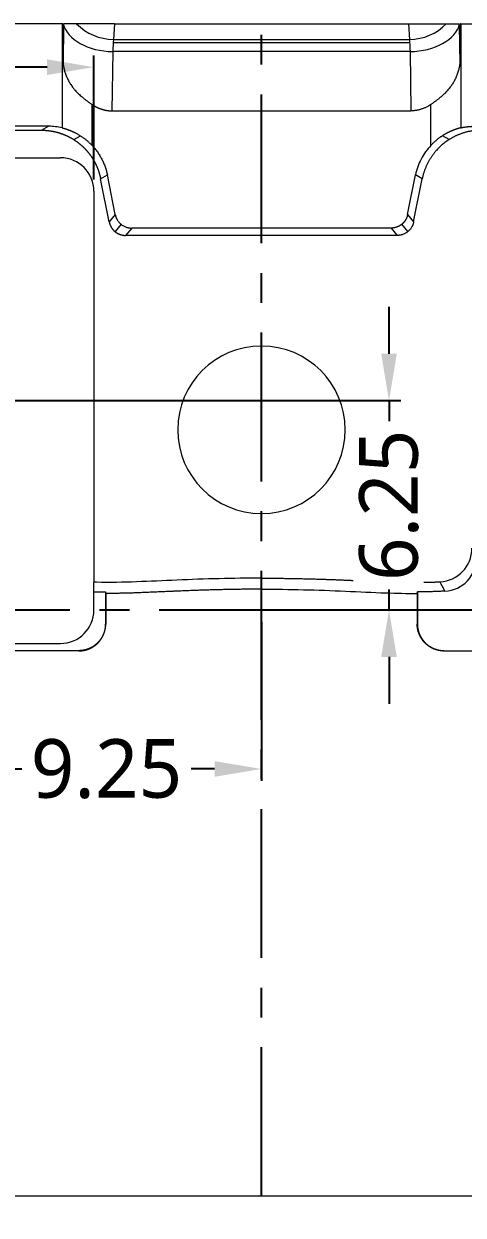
# Model space of a CAD drawing. Header units: millimetres. Extents: x 2455 to 2643, y 2006 to 2127.
# Drawn here: x 2489.56 to 2502.68, y 2029.38 to 2064.95 of the extents above; entities that cross this region are included whole.
import ezdxf

# ---------------------------------------------------------------- set-up
doc = ezdxf.new("R2010")
doc.units = ezdxf.units.MM
doc.linetypes.add('CENTER', pattern=[50.8, 31.75, -6.35, 6.35, -6.35])
doc.layers.add('1', color=7, linetype='Continuous', true_color=0xffffff)
doc.layers.add('dim', color=82, linetype='Continuous', lineweight=9)
doc.styles.add('Capful-A', font='')
doc.styles.get('Capful-A').set_extended_font_data('Microsoft YaHei')
doc.dimstyles.new('Capful-A-1.0', dxfattribs={"dimscale": 0.7, "dimtxt": 2.5, "dimasz": 2.5, "dimexe": 1.5, "dimexo": 1, "dimgap": 1.5, "dimtad": 0, "dimdsep": 46, "dimtxsty": 'Capful-A', "dimcen": 0, "dimclrt": 2, "dimazin": 2, "dimtfac": 1, "dimtmove": 0, "dimatfit": 3, "dimfxl": 0, "dimtolj": 1, "dimtzin": 0, "dimarcsym": 0})

# ---------------------------------------------------------------- blocks, each defined once
blk = doc.blocks.new('*D40')
at = {"layer": 'Defpoints', "color": 0, "transparency": 16777216}
for p in [(2487.406, 2053.699), (2496.656, 2047.449), (2500.464, 2047.449)]:
    blk.add_point(p, dxfattribs=at)
at = {"layer": 'dim', "color": 0, "lineweight": -2, "transparency": 16777216}
for p, q in [((2500.464, 2055.099), (2500.464, 2056.499)), ((2487.755, 2053.699), (2500.814, 2053.699)), ((2500.464, 2053.699), (2500.464, 2053.088)), ((2500.464, 2047.449), (2500.464, 2048.06)), ((2497.005, 2047.449), (2500.814, 2047.449)), ((2500.464, 2046.049), (2500.464, 2044.649))]:
    blk.add_line(p, q, dxfattribs=at)
at = {"layer": 'dim', "color": 0, "transparency": 16777216}
for points in [[(2500.23, 2055.099), (2500.697, 2055.099), (2500.464, 2053.699)], [(2500.23, 2046.049), (2500.697, 2046.049), (2500.464, 2047.449)]]:
    blk.add_solid(points, dxfattribs=at)
at = {"layer": 'dim', "color": 2, "transparency": 16777216, "insert": (2500.464, 2050.574), "char_height": 1.75, "attachment_point": 5, "rotation": 90, "style": 'Capful-A', "bg_fill": 3, "box_fill_scale": 1.1, "bg_fill_color": 256, "bg_fill_true_color": 13158600, "bg_fill_transparency": 0}
blk.add_mtext('\\A1;6.25', dxfattribs=at)
blk = doc.blocks.new('*D41')
at = {"layer": 'Defpoints', "color": 0, "transparency": 16777216}
for p in [(2487.406, 2053.699), (2496.656, 2047.449), (2487.406, 2042.701)]:
    blk.add_point(p, dxfattribs=at)
at = {"layer": 'dim', "color": 0, "lineweight": -2, "transparency": 16777216}
for p, q in [((2487.406, 2053.349), (2487.406, 2042.351)), ((2496.656, 2047.099), (2496.656, 2042.351)), ((2488.806, 2042.701), (2489.507, 2042.701)), ((2495.256, 2042.701), (2494.555, 2042.701))]:
    blk.add_line(p, q, dxfattribs=at)
at = {"layer": 'dim', "color": 0, "transparency": 16777216}
for points in [[(2488.806, 2042.935), (2488.806, 2042.468), (2487.406, 2042.701)], [(2495.256, 2042.935), (2495.256, 2042.468), (2496.656, 2042.701)]]:
    blk.add_solid(points, dxfattribs=at)
at = {"layer": 'dim', "color": 2, "transparency": 16777216, "insert": (2492.031, 2042.701), "char_height": 1.75, "attachment_point": 5, "style": 'Capful-A', "bg_fill": 3, "box_fill_scale": 1.1, "bg_fill_color": 256, "bg_fill_true_color": 13158600, "bg_fill_transparency": 0}
blk.add_mtext('\\A1;9.25', dxfattribs=at)
blk = doc.blocks.new('*D43')
at = {"layer": 'Defpoints', "color": 0, "transparency": 16777216}
for p in [(2491.656, 2063.656), (2483.156, 2059.949), (2491.656, 2059.949)]:
    blk.add_point(p, dxfattribs=at)
at = {"layer": 'dim', "color": 0, "lineweight": -2, "transparency": 16777216}
for p, q in [((2483.156, 2060.299), (2483.156, 2064.006)), ((2491.656, 2060.299), (2491.656, 2064.006)), ((2484.556, 2063.656), (2485.559, 2063.656)), ((2490.256, 2063.656), (2489.252, 2063.656))]:
    blk.add_line(p, q, dxfattribs=at)
at = {"layer": 'dim', "color": 0, "transparency": 16777216}
for points in [[(2484.556, 2063.889), (2484.556, 2063.422), (2483.156, 2063.656)], [(2490.256, 2063.889), (2490.256, 2063.422), (2491.656, 2063.656)]]:
    blk.add_solid(points, dxfattribs=at)
at = {"layer": 'dim', "color": 2, "transparency": 16777216, "insert": (2487.406, 2063.656), "char_height": 1.75, "attachment_point": 5, "style": 'Capful-A', "bg_fill": 3, "box_fill_scale": 1.1, "bg_fill_color": 256, "bg_fill_true_color": 13158600, "bg_fill_transparency": 0}
blk.add_mtext('\\A1;8.5', dxfattribs=at)
blk = doc.blocks.new('*D49')
at = {"layer": 'Defpoints', "color": 0, "transparency": 16777216}
for p in [(2470.156, 2031.949), (2523.156, 2031.949), (2523.156, 2022.62)]:
    blk.add_point(p, dxfattribs=at)
at = {"layer": 'dim', "color": 0, "lineweight": -2, "transparency": 16777216}
for p, q in [((2470.156, 2031.599), (2470.156, 2022.27)), ((2523.156, 2031.599), (2523.156, 2022.27)), ((2471.556, 2022.62), (2495.133, 2022.62)), ((2521.756, 2022.62), (2498.178, 2022.62))]:
    blk.add_line(p, q, dxfattribs=at)
at = {"layer": 'dim', "color": 0, "transparency": 16777216}
for points in [[(2471.556, 2022.853), (2471.556, 2022.386), (2470.156, 2022.62)], [(2521.756, 2022.853), (2521.756, 2022.386), (2523.156, 2022.62)]]:
    blk.add_solid(points, dxfattribs=at)
at = {"layer": 'dim', "color": 2, "transparency": 16777216, "insert": (2496.656, 2022.62), "char_height": 1.75, "attachment_point": 5, "style": 'Capful-A', "bg_fill": 3, "box_fill_scale": 1.1, "bg_fill_color": 256, "bg_fill_true_color": 13158600, "bg_fill_transparency": 0}
blk.add_mtext('\\A1;53', dxfattribs=at)

msp = doc.modelspace()

# ---------------------------------------------------------------- linework, layer by layer
at = {"layer": '1', "color": 7, "linetype": 'Continuous', "lineweight": 18}
for p, q in [((2490.706, 2064.949), (2484.7, 2064.949)), ((2490.717, 2064.949), (2490.706, 2064.167)), ((2490.706, 2064.949), (2490.717, 2064.949)), ((2490.706, 2064.949), (2490.706, 2064.167)), ((2490.739, 2064.949), (2490.717, 2064.949)), ((2490.75, 2064.907), (2490.733, 2063.762)), ((2492.265, 2064.949), (2492.24, 2064.485)), ((2492.265, 2064.949), (2501.046, 2064.949)), ((2501.046, 2064.949), (2501.071, 2064.485)), ((2502.561, 2064.907), (2502.578, 2063.762)), ((2502.573, 2064.949), (2502.594, 2064.949)), ((2502.606, 2064.949), (2502.594, 2064.949)), ((2502.594, 2064.949), (2502.606, 2064.167)), ((2502.606, 2064.949), (2508.611, 2064.949)), ((2502.606, 2064.949), (2502.606, 2064.167)), ((2492.24, 2064.485), (2501.071, 2064.485)), ((2490.706, 2064.167), (2490.706, 2061.844)), ((2492.219, 2064.121), (2492.193, 2062.351)), ((2501.092, 2064.121), (2492.219, 2064.121)), ((2501.08, 2064.38), (2492.231, 2064.38)), ((2501.092, 2064.121), (2501.118, 2062.351)), ((2502.606, 2064.167), (2502.606, 2061.844)), ((2491.6, 2061.318), (2491.6, 2062.541)), ((2492.193, 2062.351), (2501.118, 2062.351)), ((2501.711, 2061.318), (2501.711, 2062.541)), ((2476.556, 2061.773), (2490.089, 2061.773)), ((2490.304, 2061.89), (2484.7, 2061.89)), ((2490.089, 2061.773), (2490.304, 2061.89)), ((2491.051, 2061.494), (2491.255, 2061.605)), ((2502.26, 2061.494), (2502.056, 2061.605)), ((2491.854, 2060.326), (2492.056, 2060.436)), ((2492.112, 2059.033), (2491.854, 2060.326)), ((2492.292, 2059.253), (2492.056, 2060.436)), ((2501.019, 2059.253), (2501.255, 2060.436)), ((2501.199, 2059.033), (2501.457, 2060.326)), ((2501.457, 2060.326), (2501.255, 2060.436)), ((2492.292, 2059.253), (2492.112, 2059.033)), ((2501.019, 2059.253), (2501.199, 2059.033)), ((2492.465, 2058.965), (2492.285, 2058.745)), ((2492.782, 2058.851), (2492.602, 2058.632)), ((2500.529, 2058.851), (2492.782, 2058.851)), ((2500.529, 2058.851), (2500.709, 2058.632)), ((2501.026, 2058.745), (2500.846, 2058.965)), ((2500.709, 2058.632), (2492.602, 2058.632)), ((2496.656, 2048.069), (2496.656, 2048.398)), ((2492, 2047.986), (2492, 2047.033)), ((2492.006, 2047.943), (2492, 2047.986)), ((2492.006, 2047.943), (2492.006, 2047.028)), ((2501.306, 2047.943), (2501.311, 2047.986)), ((2501.306, 2047.943), (2501.306, 2047.028)), ((2501.311, 2047.986), (2501.311, 2047.033)), ((2492.006, 2047.028), (2492, 2047.033)), ((2501.306, 2047.028), (2501.311, 2047.033)), ((2491.766, 2046.467), (2491.771, 2046.462)), ((2501.54, 2046.462), (2501.545, 2046.467)), ((2491.206, 2046.228), (2483.441, 2046.228)), ((2491.2, 2046.233), (2483.446, 2046.233)), ((2491.206, 2046.228), (2491.2, 2046.233)), ((2502.105, 2046.228), (2502.111, 2046.233)), ((2502.105, 2046.228), (2509.871, 2046.228)), ((2502.111, 2046.233), (2509.865, 2046.233)), ((2521.156, 2029.949), (2472.156, 2029.949))]:
    msp.add_line(p, q, dxfattribs=at)
at = {"layer": '1', "color": 1, "linetype": 'CENTER', "ltscale": 0.14}
for p, q in [((2496.656, 2029.949), (2496.656, 2064.949)), ((2465.156, 2047.449), (2528.156, 2047.449))]:
    msp.add_line(p, q, dxfattribs=at)
at = {"layer": '1', "color": 2, "linetype": 'Continuous', "lineweight": 18}
for p, q in [((2484.156, 2060.949), (2490.656, 2060.949)), ((2491.656, 2059.949), (2491.656, 2048.279)), ((2491.656, 2047.449), (2491.656, 2047.992)), ((2484.156, 2046.449), (2490.656, 2046.449))]:
    msp.add_line(p, q, dxfattribs=at)
at = {"layer": '1', "color": 1, "linetype": 'CENTER', "ltscale": 0.052}
msp.add_line((2483.156, 2053.699), (2491.656, 2053.699), dxfattribs=at)
at = {"layer": '1', "color": 2, "linetype": 'Continuous', "lineweight": 18}
for centre, start, end in [((2490.656, 2059.949), 0, 90), ((2490.656, 2047.449), 270, 0)]:
    msp.add_arc(centre, 1, start, end, dxfattribs=at)
at = {"layer": '1', "color": 7, "linetype": 'Continuous', "lineweight": 18}
for start, end in [(90, 270), (270, 90)]:
    msp.add_arc((2496.656, 2052.829), 2.5, start, end, dxfattribs=at)
for centre, major_axis, ratio, start_param, end_param in [((2492.219, 2065.092), (1.5, -0.022), 0.647414, 3.312025, 4.721989), ((2492.24, 2065.912), (-1.498, 0.081), 0.951004, 0.797129, 1.621885), ((2501.071, 2065.912), (1.498, 0.081), 0.951004, 4.6613, 5.486056), ((2501.092, 2065.092), (-1.5, -0.022), 0.647414, 1.561196, 2.97116), ((2501.934, 2049.299), (-0.459, 0.902), 0.988313, 2.719602, 4.237247), ((2502.076, 2049.018), (-0.459, 0.902), 0.988313, 2.723471, 4.237258)]:
    msp.add_ellipse(centre, major_axis=major_axis, ratio=ratio, start_param=start_param, end_param=end_param, dxfattribs=at)
for points, degree, knots in [([(2491.139, 2064.949), (2491.136, 2064.949), (2491.13, 2064.949), (2491.12, 2064.949), (2491.11, 2064.949), (2491.1, 2064.949), (2491.09, 2064.949), (2491.079, 2064.949), (2491.068, 2064.949), (2491.057, 2064.949), (2491.046, 2064.949), (2491.035, 2064.949), (2491.023, 2064.949), (2491.011, 2064.949), (2491, 2064.949), (2490.988, 2064.949), (2490.976, 2064.949), (2490.964, 2064.949), (2490.952, 2064.949), (2490.94, 2064.949), (2490.926, 2064.949), (2490.911, 2064.949), (2490.895, 2064.949), (2490.88, 2064.949), (2490.865, 2064.949), (2490.85, 2064.949), (2490.835, 2064.949), (2490.822, 2064.949), (2490.809, 2064.949), (2490.796, 2064.949), (2490.784, 2064.949), (2490.773, 2064.949), (2490.765, 2064.949), (2490.761, 2064.949), (2490.76, 2064.949)], 3, [0, 0, 0, 0, 0.024599, 0.049354, 0.074273, 0.099367, 0.124646, 0.150118, 0.175793, 0.201677, 0.22778, 0.254107, 0.280666, 0.307465, 0.334509, 0.361805, 0.389358, 0.417172, 0.445252, 0.473601, 0.502222, 0.541564, 0.5811, 0.620826, 0.660736, 0.700824, 0.741079, 0.78149, 0.822044, 0.862726, 0.903519, 0.944405, 0.985364, 1, 1, 1, 1]), ([(2492.265, 2064.949), (2492.262, 2064.949), (2492.255, 2064.949), (2492.244, 2064.949), (2492.233, 2064.949), (2492.222, 2064.949), (2492.211, 2064.949), (2492.201, 2064.949), (2492.19, 2064.949), (2492.179, 2064.949), (2492.168, 2064.949), (2492.157, 2064.949), (2492.146, 2064.949), (2492.136, 2064.949), (2492.125, 2064.949), (2492.114, 2064.949), (2492.103, 2064.949), (2492.092, 2064.949), (2492.081, 2064.949), (2492.07, 2064.949), (2492.06, 2064.949), (2492.049, 2064.949), (2492.038, 2064.949), (2492.027, 2064.949), (2492.016, 2064.949), (2492.005, 2064.949), (2491.994, 2064.949), (2491.984, 2064.949), (2491.973, 2064.949), (2491.962, 2064.949), (2491.951, 2064.949), (2491.94, 2064.949), (2491.929, 2064.949), (2491.919, 2064.949), (2491.908, 2064.949), (2491.897, 2064.949), (2491.886, 2064.949), (2491.876, 2064.949), (2491.865, 2064.949), (2491.854, 2064.949), (2491.843, 2064.949), (2491.833, 2064.949), (2491.822, 2064.949), (2491.811, 2064.949), (2491.801, 2064.949), (2491.79, 2064.949), (2491.779, 2064.949), (2491.769, 2064.949), (2491.758, 2064.949), (2491.747, 2064.949), (2491.737, 2064.949), (2491.726, 2064.949), (2491.716, 2064.949), (2491.705, 2064.949), (2491.695, 2064.949), (2491.684, 2064.949), (2491.674, 2064.949), (2491.663, 2064.949), (2491.653, 2064.949), (2491.636, 2064.949), (2491.613, 2064.949), (2491.583, 2064.949), (2491.554, 2064.949), (2491.524, 2064.949), (2491.495, 2064.949), (2491.466, 2064.949), (2491.437, 2064.949), (2491.409, 2064.949), (2491.38, 2064.949), (2491.352, 2064.949), (2491.324, 2064.949), (2491.297, 2064.949), (2491.269, 2064.949), (2491.243, 2064.949), (2491.216, 2064.949), (2491.19, 2064.949), (2491.164, 2064.949), (2491.147, 2064.949), (2491.139, 2064.949)], 3, [0, 0, 0, 0, 0.005311, 0.01063, 0.015959, 0.021301, 0.026659, 0.032034, 0.037431, 0.04285, 0.048295, 0.053769, 0.059273, 0.06481, 0.070382, 0.075993, 0.081643, 0.087335, 0.093072, 0.098856, 0.104688, 0.11057, 0.116506, 0.122495, 0.128542, 0.134646, 0.14081, 0.147036, 0.153325, 0.159679, 0.1661, 0.172589, 0.179147, 0.185776, 0.192477, 0.199252, 0.206102, 0.213027, 0.220031, 0.227112, 0.234274, 0.241516, 0.248839, 0.256246, 0.263736, 0.271312, 0.278972, 0.28672, 0.294555, 0.302478, 0.31049, 0.318592, 0.326784, 0.335068, 0.343444, 0.351912, 0.360474, 0.36913, 0.37788, 0.386726, 0.412665, 0.439516, 0.46729, 0.495997, 0.525648, 0.55625, 0.587812, 0.62034, 0.653842, 0.688323, 0.723789, 0.760244, 0.797694, 0.836143, 0.875594, 0.916052, 0.95752, 1, 1, 1, 1]), ([(2501.046, 2064.949), (2501.206, 2064.949), (2501.365, 2064.949), (2501.521, 2064.949), (2501.668, 2064.949), (2501.809, 2064.949), (2502.064, 2064.949), (2502.172, 2064.949)], 2, [0, 0, 0, 0.25, 0.25, 0.5, 0.5, 0.75, 1, 1, 1]), ([(2502.172, 2064.949), (2502.206, 2064.949), (2502.269, 2064.949), (2502.273, 2064.949), (2502.314, 2064.949), (2502.357, 2064.949), (2502.383, 2064.949), (2502.451, 2064.949), (2502.494, 2064.949), (2502.527, 2064.949), (2502.549, 2064.949)], 2, [0, 0, 0, 0.276573, 0.276573, 0.387202, 0.387202, 0.553145, 0.553145, 0.829718, 0.829718, 1, 1, 1]), ([(2490.706, 2064.167), (2490.706, 2064.159), (2490.706, 2064.143), (2490.706, 2064.119), (2490.706, 2064.095), (2490.707, 2064.071), (2490.708, 2064.048), (2490.709, 2064.025), (2490.71, 2064.002), (2490.711, 2063.979), (2490.712, 2063.956), (2490.714, 2063.934), (2490.716, 2063.911), (2490.718, 2063.889), (2490.72, 2063.867), (2490.722, 2063.845), (2490.725, 2063.824), (2490.728, 2063.802), (2490.731, 2063.781), (2490.734, 2063.76), (2490.737, 2063.739), (2490.741, 2063.718), (2490.744, 2063.698), (2490.754, 2063.647), (2490.773, 2063.564), (2490.807, 2063.452), (2490.851, 2063.34), (2490.903, 2063.235), (2490.965, 2063.133), (2491.028, 2063.044), (2491.105, 2062.952), (2491.177, 2062.877), (2491.247, 2062.812), (2491.297, 2062.767), (2491.343, 2062.729), (2491.382, 2062.698), (2491.417, 2062.671), (2491.449, 2062.647), (2491.48, 2062.624), (2491.511, 2062.602), (2491.541, 2062.581), (2491.571, 2062.561), (2491.59, 2062.548), (2491.6, 2062.541)], 3, [0, 0, 0, 0, 0.011993, 0.023904, 0.035734, 0.047484, 0.059156, 0.070749, 0.082265, 0.093705, 0.10507, 0.11636, 0.127577, 0.138722, 0.149796, 0.1608, 0.171734, 0.182601, 0.193401, 0.204135, 0.214805, 0.225411, 0.235955, 0.246439, 0.304791, 0.365132, 0.427666, 0.492574, 0.550786, 0.615548, 0.664651, 0.738791, 0.777515, 0.811833, 0.841745, 0.867253, 0.887771, 0.907769, 0.927249, 0.94621, 0.964655, 0.982585, 1, 1, 1, 1]), ([(2502.606, 2064.167), (2502.606, 2064.159), (2502.606, 2064.143), (2502.605, 2064.119), (2502.605, 2064.095), (2502.604, 2064.071), (2502.603, 2064.048), (2502.602, 2064.025), (2502.601, 2064.002), (2502.6, 2063.979), (2502.599, 2063.956), (2502.597, 2063.934), (2502.595, 2063.911), (2502.593, 2063.889), (2502.591, 2063.867), (2502.589, 2063.846), (2502.586, 2063.824), (2502.583, 2063.803), (2502.58, 2063.781), (2502.577, 2063.76), (2502.574, 2063.739), (2502.571, 2063.719), (2502.567, 2063.698), (2502.557, 2063.645), (2502.537, 2063.561), (2502.502, 2063.448), (2502.459, 2063.337), (2502.407, 2063.234), (2502.348, 2063.135), (2502.281, 2063.042), (2502.204, 2062.95), (2502.139, 2062.883), (2502.093, 2062.838), (2502.068, 2062.815), (2502.042, 2062.792), (2502.016, 2062.769), (2501.989, 2062.747), (2501.961, 2062.724), (2501.932, 2062.701), (2501.903, 2062.678), (2501.872, 2062.655), (2501.842, 2062.632), (2501.81, 2062.609), (2501.778, 2062.586), (2501.745, 2062.564), (2501.722, 2062.549), (2501.711, 2062.541)], 3, [0, 0, 0, 0, 0.011999, 0.023912, 0.03574, 0.047484, 0.059147, 0.070729, 0.082232, 0.093658, 0.105008, 0.116284, 0.127487, 0.138619, 0.149682, 0.160678, 0.171608, 0.182475, 0.193279, 0.204024, 0.21471, 0.22534, 0.235916, 0.246439, 0.307134, 0.368117, 0.429799, 0.492578, 0.550935, 0.611277, 0.673828, 0.73879, 0.755921, 0.773278, 0.790863, 0.808678, 0.826726, 0.84501, 0.863531, 0.882292, 0.901294, 0.920541, 0.940032, 0.959772, 0.97976, 1, 1, 1, 1]), ([(2491.6, 2062.541), (2491.605, 2062.538), (2491.614, 2062.532), (2491.628, 2062.523), (2491.643, 2062.514), (2491.657, 2062.505), (2491.671, 2062.497), (2491.686, 2062.488), (2491.7, 2062.48), (2491.715, 2062.473), (2491.729, 2062.465), (2491.744, 2062.458), (2491.758, 2062.451), (2491.773, 2062.444), (2491.788, 2062.438), (2491.803, 2062.431), (2491.817, 2062.425), (2491.832, 2062.42), (2491.847, 2062.414), (2491.862, 2062.409), (2491.877, 2062.404), (2491.892, 2062.399), (2491.907, 2062.394), (2491.922, 2062.39), (2491.937, 2062.386), (2491.952, 2062.382), (2491.967, 2062.378), (2491.982, 2062.375), (2491.997, 2062.371), (2492.012, 2062.368), (2492.027, 2062.366), (2492.042, 2062.363), (2492.057, 2062.361), (2492.072, 2062.359), (2492.087, 2062.357), (2492.102, 2062.356), (2492.117, 2062.354), (2492.132, 2062.353), (2492.148, 2062.352), (2492.163, 2062.352), (2492.178, 2062.351), (2492.188, 2062.351), (2492.193, 2062.351)], 3, [0, 0, 0, 0, 0.026876, 0.053621, 0.080237, 0.106727, 0.133094, 0.159339, 0.185466, 0.211477, 0.237374, 0.263161, 0.28884, 0.314414, 0.339886, 0.365258, 0.390534, 0.415716, 0.440807, 0.46581, 0.490728, 0.515565, 0.540323, 0.565005, 0.589614, 0.614154, 0.638628, 0.663039, 0.68739, 0.711684, 0.735925, 0.760115, 0.784259, 0.808359, 0.832419, 0.856443, 0.880433, 0.904393, 0.928326, 0.952236, 0.976126, 1, 1, 1, 1]), ([(2490.089, 2061.773), (2490.095, 2061.773), (2490.109, 2061.773), (2490.13, 2061.773), (2490.15, 2061.772), (2490.17, 2061.771), (2490.191, 2061.77), (2490.211, 2061.769), (2490.231, 2061.767), (2490.252, 2061.766), (2490.272, 2061.764), (2490.292, 2061.762), (2490.312, 2061.759), (2490.332, 2061.757), (2490.352, 2061.754), (2490.372, 2061.751), (2490.392, 2061.747), (2490.412, 2061.744), (2490.432, 2061.74), (2490.451, 2061.736), (2490.471, 2061.732), (2490.49, 2061.728), (2490.51, 2061.723), (2490.529, 2061.718), (2490.548, 2061.713), (2490.568, 2061.708), (2490.587, 2061.703), (2490.606, 2061.697), (2490.625, 2061.691), (2490.644, 2061.685), (2490.662, 2061.679), (2490.681, 2061.673), (2490.7, 2061.666), (2490.718, 2061.66), (2490.736, 2061.653), (2490.755, 2061.645), (2490.773, 2061.638), (2490.791, 2061.631), (2490.809, 2061.623), (2490.827, 2061.615), (2490.844, 2061.607), (2490.862, 2061.599), (2490.88, 2061.59), (2490.897, 2061.582), (2490.914, 2061.573), (2490.931, 2061.564), (2490.948, 2061.555), (2490.965, 2061.545), (2490.982, 2061.536), (2490.999, 2061.526), (2491.015, 2061.516), (2491.032, 2061.506), (2491.048, 2061.496), (2491.064, 2061.486), (2491.08, 2061.476), (2491.096, 2061.465), (2491.112, 2061.454), (2491.127, 2061.443), (2491.143, 2061.432), (2491.158, 2061.421), (2491.173, 2061.41), (2491.188, 2061.398), (2491.203, 2061.387), (2491.218, 2061.375), (2491.232, 2061.363), (2491.247, 2061.351), (2491.261, 2061.339), (2491.275, 2061.327), (2491.289, 2061.314), (2491.303, 2061.302), (2491.317, 2061.289), (2491.33, 2061.276), (2491.344, 2061.264), (2491.357, 2061.251), (2491.37, 2061.237), (2491.383, 2061.224), (2491.396, 2061.211), (2491.408, 2061.197), (2491.421, 2061.184), (2491.433, 2061.17), (2491.445, 2061.156), (2491.457, 2061.142), (2491.469, 2061.128), (2491.481, 2061.114), (2491.492, 2061.1), (2491.504, 2061.086), (2491.515, 2061.071), (2491.526, 2061.057), (2491.537, 2061.042), (2491.548, 2061.028), (2491.558, 2061.013), (2491.568, 2060.998), (2491.579, 2060.983), (2491.589, 2060.968), (2491.599, 2060.953), (2491.608, 2060.938), (2491.618, 2060.923), (2491.627, 2060.908), (2491.636, 2060.892), (2491.645, 2060.877), (2491.654, 2060.861), (2491.663, 2060.846), (2491.672, 2060.83), (2491.68, 2060.815), (2491.688, 2060.799), (2491.696, 2060.783), (2491.704, 2060.767), (2491.712, 2060.751), (2491.719, 2060.736), (2491.727, 2060.72), (2491.734, 2060.704), (2491.741, 2060.687), (2491.748, 2060.671), (2491.755, 2060.655), (2491.761, 2060.639), (2491.767, 2060.623), (2491.774, 2060.607), (2491.78, 2060.59), (2491.786, 2060.574), (2491.791, 2060.558), (2491.797, 2060.541), (2491.802, 2060.525), (2491.807, 2060.508), (2491.812, 2060.492), (2491.817, 2060.475), (2491.822, 2060.459), (2491.826, 2060.442), (2491.831, 2060.426), (2491.835, 2060.409), (2491.839, 2060.393), (2491.843, 2060.376), (2491.847, 2060.36), (2491.85, 2060.343), (2491.853, 2060.332), (2491.854, 2060.326)], 3, [0, 0, 0, 0, 0.008301, 0.016592, 0.024871, 0.033139, 0.041396, 0.049642, 0.057876, 0.0661, 0.074313, 0.082514, 0.090704, 0.098884, 0.107052, 0.115209, 0.123355, 0.131489, 0.139613, 0.147726, 0.155827, 0.163918, 0.171997, 0.180065, 0.188122, 0.196168, 0.204203, 0.212227, 0.22024, 0.228242, 0.236232, 0.244212, 0.25218, 0.260138, 0.268084, 0.276019, 0.283943, 0.291856, 0.299758, 0.307649, 0.315528, 0.323397, 0.331254, 0.339101, 0.346936, 0.354761, 0.362574, 0.370376, 0.378167, 0.385947, 0.393716, 0.401474, 0.409221, 0.416956, 0.424681, 0.432394, 0.440097, 0.447788, 0.455469, 0.463138, 0.470796, 0.478443, 0.486079, 0.493704, 0.501318, 0.508921, 0.516513, 0.524093, 0.531663, 0.539222, 0.546769, 0.554306, 0.561831, 0.569345, 0.576849, 0.584341, 0.591822, 0.599292, 0.606751, 0.614199, 0.621636, 0.629062, 0.636477, 0.643881, 0.651273, 0.658655, 0.666026, 0.673385, 0.680734, 0.688072, 0.695398, 0.702713, 0.710018, 0.717311, 0.724593, 0.731865, 0.739125, 0.746374, 0.753612, 0.760839, 0.768055, 0.77526, 0.782454, 0.789637, 0.796809, 0.80397, 0.81112, 0.818259, 0.825387, 0.832503, 0.839609, 0.846704, 0.853788, 0.86086, 0.867922, 0.874972, 0.882012, 0.889041, 0.896058, 0.903065, 0.91006, 0.917045, 0.924018, 0.930981, 0.937932, 0.944873, 0.951802, 0.958721, 0.965628, 0.972524, 0.97941, 0.986284, 0.993148, 1, 1, 1, 1]), ([(2490.706, 2061.844), (2490.709, 2061.843), (2490.717, 2061.842), (2490.728, 2061.839), (2490.739, 2061.835), (2490.751, 2061.832), (2490.762, 2061.829), (2490.774, 2061.826), (2490.785, 2061.822), (2490.797, 2061.818), (2490.809, 2061.815), (2490.821, 2061.811), (2490.832, 2061.807), (2490.844, 2061.803), (2490.856, 2061.799), (2490.868, 2061.795), (2490.88, 2061.79), (2490.893, 2061.786), (2490.905, 2061.781), (2490.917, 2061.777), (2490.929, 2061.772), (2490.941, 2061.767), (2490.954, 2061.762), (2490.966, 2061.757), (2490.978, 2061.752), (2490.99, 2061.746), (2491.003, 2061.741), (2491.015, 2061.736), (2491.027, 2061.73), (2491.039, 2061.724), (2491.052, 2061.718), (2491.064, 2061.713), (2491.076, 2061.707), (2491.088, 2061.7), (2491.101, 2061.694), (2491.113, 2061.688), (2491.131, 2061.678), (2491.156, 2061.665), (2491.187, 2061.647), (2491.218, 2061.628), (2491.249, 2061.609), (2491.28, 2061.589), (2491.311, 2061.568), (2491.341, 2061.546), (2491.371, 2061.524), (2491.401, 2061.501), (2491.43, 2061.477), (2491.46, 2061.453), (2491.489, 2061.427), (2491.517, 2061.401), (2491.545, 2061.374), (2491.573, 2061.347), (2491.591, 2061.328), (2491.6, 2061.318)], 3, [0, 0, 0, 0, 0.01447, 0.028873, 0.04321, 0.057483, 0.071691, 0.085835, 0.099917, 0.113937, 0.127896, 0.141794, 0.155633, 0.169413, 0.183136, 0.196801, 0.21041, 0.223965, 0.237464, 0.25091, 0.264304, 0.277646, 0.290938, 0.304179, 0.317372, 0.330517, 0.343615, 0.356668, 0.369675, 0.382639, 0.395559, 0.408438, 0.421276, 0.434074, 0.446834, 0.459555, 0.472241, 0.504873, 0.537473, 0.570059, 0.602646, 0.635253, 0.667896, 0.700592, 0.733358, 0.766212, 0.799169, 0.832246, 0.86546, 0.898827, 0.932362, 0.966081, 1, 1, 1, 1]), ([(2503.223, 2061.773), (2502.889, 2061.773), (2502.581, 2061.655), (2502.306, 2061.55), (2501.857, 2061.182), (2501.699, 2060.932), (2501.523, 2060.654), (2501.457, 2060.326)], 2, [0, 0, 0, 0.25, 0.25, 0.5, 0.75, 0.75, 1, 1, 1]), ([(2502.606, 2061.844), (2502.602, 2061.843), (2502.594, 2061.841), (2502.582, 2061.838), (2502.57, 2061.835), (2502.558, 2061.832), (2502.546, 2061.828), (2502.534, 2061.824), (2502.521, 2061.821), (2502.508, 2061.817), (2502.496, 2061.813), (2502.483, 2061.808), (2502.47, 2061.804), (2502.457, 2061.8), (2502.443, 2061.795), (2502.43, 2061.79), (2502.417, 2061.785), (2502.403, 2061.78), (2502.389, 2061.775), (2502.375, 2061.769), (2502.361, 2061.764), (2502.347, 2061.758), (2502.333, 2061.752), (2502.319, 2061.746), (2502.304, 2061.739), (2502.29, 2061.733), (2502.275, 2061.726), (2502.261, 2061.719), (2502.246, 2061.712), (2502.231, 2061.705), (2502.216, 2061.697), (2502.201, 2061.689), (2502.183, 2061.68), (2502.161, 2061.668), (2502.135, 2061.653), (2502.11, 2061.638), (2502.084, 2061.622), (2502.058, 2061.606), (2502.031, 2061.589), (2502.005, 2061.571), (2501.978, 2061.552), (2501.951, 2061.532), (2501.925, 2061.512), (2501.898, 2061.491), (2501.871, 2061.469), (2501.844, 2061.446), (2501.817, 2061.422), (2501.79, 2061.398), (2501.764, 2061.372), (2501.737, 2061.346), (2501.72, 2061.328), (2501.711, 2061.318)], 3, [0, 0, 0, 0, 0.015187, 0.030345, 0.045477, 0.060586, 0.075676, 0.09075, 0.105811, 0.120864, 0.135911, 0.150955, 0.166001, 0.181051, 0.196109, 0.211178, 0.226262, 0.241364, 0.256488, 0.271636, 0.286813, 0.302021, 0.317264, 0.332544, 0.347866, 0.363233, 0.378647, 0.394112, 0.409631, 0.425207, 0.440844, 0.456543, 0.472309, 0.498717, 0.525399, 0.55237, 0.579642, 0.607231, 0.635149, 0.663408, 0.692021, 0.721, 0.750356, 0.7801, 0.810242, 0.840793, 0.871762, 0.903158, 0.934991, 0.967269, 1, 1, 1, 1]), ([(2501.711, 2061.318), (2501.654, 2061.257), (2501.6, 2061.192), (2501.503, 2061.056), (2501.46, 2060.984), (2501.383, 2060.835), (2501.35, 2060.758), (2501.294, 2060.599), (2501.272, 2060.518), (2501.255, 2060.436)], 3, [0, 0, 0, 0, 0.25, 0.25, 0.5, 0.5, 0.75, 0.75, 1, 1, 1, 1]), ([(2501.019, 2059.253), (2501.018, 2059.25), (2501.017, 2059.243), (2501.015, 2059.233), (2501.012, 2059.223), (2501.009, 2059.213), (2501.006, 2059.203), (2501.003, 2059.193), (2501, 2059.183), (2500.996, 2059.173), (2500.992, 2059.163), (2500.988, 2059.154), (2500.984, 2059.144), (2500.98, 2059.135), (2500.975, 2059.126), (2500.97, 2059.116), (2500.965, 2059.107), (2500.96, 2059.098), (2500.955, 2059.089), (2500.949, 2059.08), (2500.943, 2059.072), (2500.938, 2059.063), (2500.932, 2059.055), (2500.925, 2059.046), (2500.919, 2059.038), (2500.912, 2059.03), (2500.906, 2059.022), (2500.899, 2059.015), (2500.892, 2059.007), (2500.884, 2059), (2500.877, 2058.992), (2500.869, 2058.985), (2500.862, 2058.978), (2500.854, 2058.971), (2500.846, 2058.965), (2500.838, 2058.958), (2500.829, 2058.952), (2500.821, 2058.945), (2500.813, 2058.94), (2500.804, 2058.934), (2500.795, 2058.928), (2500.786, 2058.923), (2500.777, 2058.917), (2500.768, 2058.912), (2500.759, 2058.907), (2500.75, 2058.903), (2500.741, 2058.898), (2500.731, 2058.894), (2500.721, 2058.89), (2500.712, 2058.886), (2500.702, 2058.882), (2500.692, 2058.879), (2500.682, 2058.875), (2500.673, 2058.872), (2500.663, 2058.869), (2500.653, 2058.867), (2500.642, 2058.864), (2500.632, 2058.862), (2500.622, 2058.86), (2500.612, 2058.858), (2500.602, 2058.857), (2500.591, 2058.855), (2500.581, 2058.854), (2500.571, 2058.853), (2500.56, 2058.852), (2500.55, 2058.852), (2500.539, 2058.851), (2500.532, 2058.851), (2500.529, 2058.851)], 3, [0, 0, 0, 0, 0.015155, 0.030311, 0.045465, 0.06062, 0.075774, 0.090928, 0.106081, 0.121234, 0.136387, 0.15154, 0.166692, 0.181844, 0.196996, 0.212147, 0.227299, 0.24245, 0.257601, 0.272752, 0.287903, 0.303053, 0.318203, 0.333354, 0.348504, 0.363654, 0.378803, 0.393953, 0.409103, 0.424253, 0.439402, 0.454552, 0.469701, 0.484851, 0.5, 0.515149, 0.530299, 0.545448, 0.560598, 0.575747, 0.590897, 0.606047, 0.621197, 0.636346, 0.651496, 0.666646, 0.681797, 0.696947, 0.712097, 0.727248, 0.742399, 0.75755, 0.772701, 0.787853, 0.803004, 0.818156, 0.833308, 0.84846, 0.863613, 0.878766, 0.893919, 0.909072, 0.924226, 0.93938, 0.954535, 0.969689, 0.984845, 1, 1, 1, 1]), ([(2492.112, 2059.033), (2492.113, 2059.03), (2492.114, 2059.023), (2492.116, 2059.013), (2492.119, 2059.003), (2492.122, 2058.993), (2492.125, 2058.983), (2492.128, 2058.973), (2492.131, 2058.963), (2492.135, 2058.953), (2492.139, 2058.944), (2492.143, 2058.934), (2492.147, 2058.925), (2492.151, 2058.915), (2492.156, 2058.906), (2492.161, 2058.897), (2492.166, 2058.888), (2492.171, 2058.879), (2492.176, 2058.87), (2492.182, 2058.861), (2492.187, 2058.852), (2492.193, 2058.844), (2492.199, 2058.835), (2492.206, 2058.827), (2492.212, 2058.819), (2492.219, 2058.811), (2492.225, 2058.803), (2492.232, 2058.795), (2492.239, 2058.787), (2492.247, 2058.78), (2492.254, 2058.773), (2492.262, 2058.765), (2492.269, 2058.758), (2492.277, 2058.752), (2492.285, 2058.745), (2492.293, 2058.738), (2492.301, 2058.732), (2492.31, 2058.726), (2492.318, 2058.72), (2492.327, 2058.714), (2492.336, 2058.708), (2492.345, 2058.703), (2492.354, 2058.698), (2492.363, 2058.693), (2492.372, 2058.688), (2492.381, 2058.683), (2492.39, 2058.679), (2492.4, 2058.674), (2492.409, 2058.67), (2492.419, 2058.666), (2492.429, 2058.662), (2492.439, 2058.659), (2492.448, 2058.656), (2492.458, 2058.653), (2492.468, 2058.65), (2492.478, 2058.647), (2492.489, 2058.645), (2492.499, 2058.642), (2492.509, 2058.64), (2492.519, 2058.638), (2492.529, 2058.637), (2492.54, 2058.635), (2492.55, 2058.634), (2492.56, 2058.633), (2492.571, 2058.633), (2492.581, 2058.632), (2492.592, 2058.632), (2492.599, 2058.632), (2492.602, 2058.632)], 3, [0, 0, 0, 0, 0.015155, 0.030311, 0.045465, 0.06062, 0.075774, 0.090928, 0.106081, 0.121234, 0.136387, 0.15154, 0.166692, 0.181844, 0.196996, 0.212147, 0.227299, 0.24245, 0.257601, 0.272752, 0.287903, 0.303053, 0.318203, 0.333354, 0.348504, 0.363654, 0.378803, 0.393953, 0.409103, 0.424253, 0.439402, 0.454552, 0.469701, 0.484851, 0.5, 0.515149, 0.530299, 0.545448, 0.560598, 0.575747, 0.590897, 0.606047, 0.621197, 0.636346, 0.651496, 0.666646, 0.681797, 0.696947, 0.712097, 0.727248, 0.742399, 0.75755, 0.772701, 0.787853, 0.803004, 0.818156, 0.833308, 0.84846, 0.863613, 0.878766, 0.893919, 0.909072, 0.924226, 0.93938, 0.954535, 0.969689, 0.984845, 1, 1, 1, 1]), ([(2496.656, 2048.398), (2495.812, 2048.398), (2494.568, 2048.366), (2492.925, 2048.282), (2492.105, 2048.267), (2491.681, 2048.277), (2491.656, 2048.278)], 3, [0, 0, 0, 0, 0.503511, 0.743916, 0.984321, 1, 1, 1, 1]), ([(2496.656, 2048.398), (2497.487, 2048.398), (2498.398, 2048.37), (2498.765, 2048.358), (2499.143, 2048.342), (2499.476, 2048.328), (2499.808, 2048.312), (2500.462, 2048.281), (2500.941, 2048.274), (2501.215, 2048.27), (2501.464, 2048.274), (2501.697, 2048.277), (2501.987, 2048.29)], 2, [0, 0, 0, 0.25, 0.25, 0.375, 0.375, 0.5, 0.5, 0.75, 0.75, 0.875, 0.875, 1, 1, 1]), ([(2502.133, 2048.01), (2502.109, 2048.058), (2502.06, 2048.151), (2502.011, 2048.244), (2501.987, 2048.29)], 3, [0, 0, 0, 0, 0.510965, 1, 1, 1, 1]), ([(2491.656, 2047.991), (2491.679, 2047.991), (2491.794, 2047.988), (2491.909, 2047.986), (2492, 2047.986)], 3, [0, 0, 0, 0, 0.206687, 1, 1, 1, 1]), ([(2496.656, 2048.069), (2495.532, 2048.069), (2494.206, 2048.013), (2493.642, 2047.989), (2493.077, 2047.965), (2492.509, 2047.941), (2492.006, 2047.943)], 2, [0, 0, 0, 0.5, 0.5, 0.75, 0.75, 1, 1, 1]), ([(2496.656, 2048.069), (2497.493, 2048.069), (2498.728, 2048.037), (2500.278, 2047.958), (2500.994, 2047.942), (2501.306, 2047.943)], 3, [0, 0, 0, 0, 0.542066, 0.800879, 1, 1, 1, 1]), ([(2492, 2047.033), (2492, 2047.028), (2492, 2047.018), (2492, 2047.004), (2491.999, 2046.989), (2491.998, 2046.974), (2491.997, 2046.959), (2491.995, 2046.945), (2491.994, 2046.93), (2491.992, 2046.915), (2491.989, 2046.901), (2491.987, 2046.886), (2491.984, 2046.872), (2491.981, 2046.857), (2491.977, 2046.843), (2491.974, 2046.828), (2491.97, 2046.814), (2491.966, 2046.8), (2491.961, 2046.786), (2491.957, 2046.772), (2491.952, 2046.758), (2491.946, 2046.744), (2491.941, 2046.73), (2491.935, 2046.717), (2491.929, 2046.703), (2491.923, 2046.69), (2491.917, 2046.677), (2491.91, 2046.663), (2491.903, 2046.65), (2491.896, 2046.637), (2491.888, 2046.625), (2491.881, 2046.612), (2491.873, 2046.599), (2491.865, 2046.587), (2491.856, 2046.575), (2491.848, 2046.563), (2491.839, 2046.551), (2491.83, 2046.539), (2491.821, 2046.528), (2491.811, 2046.516), (2491.801, 2046.505), (2491.792, 2046.494), (2491.782, 2046.483), (2491.771, 2046.473), (2491.761, 2046.462), (2491.75, 2046.452), (2491.739, 2046.442), (2491.728, 2046.432), (2491.717, 2046.422), (2491.706, 2046.413), (2491.694, 2046.404), (2491.683, 2046.395), (2491.671, 2046.386), (2491.659, 2046.377), (2491.646, 2046.369), (2491.634, 2046.361), (2491.622, 2046.353), (2491.609, 2046.345), (2491.596, 2046.338), (2491.583, 2046.331), (2491.57, 2046.324), (2491.557, 2046.317), (2491.544, 2046.311), (2491.53, 2046.304), (2491.517, 2046.298), (2491.503, 2046.293), (2491.489, 2046.287), (2491.476, 2046.282), (2491.462, 2046.277), (2491.448, 2046.272), (2491.434, 2046.268), (2491.419, 2046.264), (2491.405, 2046.26), (2491.391, 2046.256), (2491.376, 2046.253), (2491.362, 2046.25), (2491.347, 2046.247), (2491.333, 2046.244), (2491.318, 2046.242), (2491.304, 2046.24), (2491.289, 2046.238), (2491.274, 2046.237), (2491.26, 2046.235), (2491.245, 2046.234), (2491.23, 2046.234), (2491.215, 2046.233), (2491.205, 2046.233), (2491.2, 2046.233)], 3, [0, 0, 0, 0, 0.011766, 0.023532, 0.035297, 0.047063, 0.058828, 0.070594, 0.082359, 0.094125, 0.10589, 0.117655, 0.12942, 0.141185, 0.15295, 0.164715, 0.17648, 0.188245, 0.20001, 0.211774, 0.223539, 0.235304, 0.247068, 0.258833, 0.270597, 0.282362, 0.294126, 0.305891, 0.317655, 0.329419, 0.341184, 0.352948, 0.364712, 0.376476, 0.388241, 0.400005, 0.411769, 0.423533, 0.435297, 0.447061, 0.458826, 0.47059, 0.482354, 0.494118, 0.505882, 0.517646, 0.52941, 0.541174, 0.552939, 0.564703, 0.576467, 0.588231, 0.599995, 0.611759, 0.623524, 0.635288, 0.647052, 0.658816, 0.670581, 0.682345, 0.694109, 0.705874, 0.717638, 0.729403, 0.741167, 0.752932, 0.764696, 0.776461, 0.788226, 0.79999, 0.811755, 0.82352, 0.835285, 0.84705, 0.858815, 0.87058, 0.882345, 0.89411, 0.905875, 0.917641, 0.929406, 0.941172, 0.952937, 0.964703, 0.976468, 0.988234, 1, 1, 1, 1]), ([(2491.206, 2046.228), (2491.211, 2046.228), (2491.22, 2046.228), (2491.235, 2046.228), (2491.25, 2046.229), (2491.265, 2046.23), (2491.279, 2046.231), (2491.294, 2046.233), (2491.309, 2046.235), (2491.324, 2046.237), (2491.338, 2046.239), (2491.353, 2046.242), (2491.367, 2046.244), (2491.382, 2046.248), (2491.396, 2046.251), (2491.41, 2046.255), (2491.425, 2046.258), (2491.439, 2046.263), (2491.453, 2046.267), (2491.467, 2046.272), (2491.481, 2046.277), (2491.495, 2046.282), (2491.508, 2046.287), (2491.522, 2046.293), (2491.536, 2046.299), (2491.549, 2046.305), (2491.562, 2046.312), (2491.575, 2046.319), (2491.588, 2046.325), (2491.601, 2046.333), (2491.614, 2046.34), (2491.627, 2046.348), (2491.639, 2046.356), (2491.652, 2046.364), (2491.664, 2046.372), (2491.676, 2046.381), (2491.688, 2046.39), (2491.699, 2046.399), (2491.711, 2046.408), (2491.722, 2046.417), (2491.734, 2046.427), (2491.745, 2046.437), (2491.755, 2046.447), (2491.766, 2046.457), (2491.777, 2046.467), (2491.787, 2046.478), (2491.797, 2046.489), (2491.807, 2046.5), (2491.816, 2046.511), (2491.826, 2046.523), (2491.835, 2046.534), (2491.844, 2046.546), (2491.853, 2046.558), (2491.861, 2046.57), (2491.87, 2046.582), (2491.878, 2046.594), (2491.886, 2046.607), (2491.893, 2046.619), (2491.901, 2046.632), (2491.908, 2046.645), (2491.915, 2046.658), (2491.922, 2046.671), (2491.928, 2046.685), (2491.934, 2046.698), (2491.94, 2046.712), (2491.946, 2046.725), (2491.952, 2046.739), (2491.957, 2046.753), (2491.962, 2046.767), (2491.966, 2046.781), (2491.971, 2046.795), (2491.975, 2046.809), (2491.979, 2046.823), (2491.983, 2046.838), (2491.986, 2046.852), (2491.989, 2046.866), (2491.992, 2046.881), (2491.995, 2046.895), (2491.997, 2046.91), (2491.999, 2046.925), (2492.001, 2046.939), (2492.002, 2046.954), (2492.003, 2046.969), (2492.004, 2046.984), (2492.005, 2046.998), (2492.005, 2047.013), (2492.006, 2047.023), (2492.006, 2047.028)], 3, [0, 0, 0, 0, 0.011766, 0.023532, 0.035297, 0.047063, 0.058828, 0.070594, 0.082359, 0.094125, 0.10589, 0.117655, 0.12942, 0.141185, 0.15295, 0.164715, 0.17648, 0.188245, 0.20001, 0.211774, 0.223539, 0.235304, 0.247068, 0.258833, 0.270597, 0.282362, 0.294126, 0.305891, 0.317655, 0.329419, 0.341184, 0.352948, 0.364712, 0.376476, 0.388241, 0.400005, 0.411769, 0.423533, 0.435297, 0.447061, 0.458826, 0.47059, 0.482354, 0.494118, 0.505882, 0.517646, 0.52941, 0.541174, 0.552939, 0.564703, 0.576467, 0.588231, 0.599995, 0.611759, 0.623524, 0.635288, 0.647052, 0.658816, 0.670581, 0.682345, 0.694109, 0.705874, 0.717638, 0.729403, 0.741167, 0.752932, 0.764696, 0.776461, 0.788226, 0.79999, 0.811755, 0.82352, 0.835285, 0.84705, 0.858815, 0.87058, 0.882345, 0.89411, 0.905875, 0.917641, 0.929406, 0.941172, 0.952937, 0.964703, 0.976468, 0.988234, 1, 1, 1, 1]), ([(2502.105, 2046.228), (2501.932, 2046.228), (2501.776, 2046.299), (2501.644, 2046.359), (2501.54, 2046.462), (2501.44, 2046.561), (2501.376, 2046.699), (2501.306, 2046.852), (2501.306, 2047.028)], 2, [0, 0, 0, 0.25, 0.25, 0.5, 0.5, 0.75, 0.75, 1, 1, 1]), ([(2501.311, 2047.033), (2501.311, 2046.86), (2501.382, 2046.704), (2501.442, 2046.572), (2501.545, 2046.467), (2501.644, 2046.368), (2501.782, 2046.304), (2501.934, 2046.233), (2502.111, 2046.233)], 2, [0, 0, 0, 0.25, 0.25, 0.5, 0.5, 0.75, 0.75, 1, 1, 1])]:
    msp.add_open_spline(points, degree=degree, knots=knots, dxfattribs=at)
for points, degree in [([(2492.24, 2064.485), (2492.238, 2064.468), (2492.234, 2064.428), (2492.229, 2064.345), (2492.223, 2064.242), (2492.22, 2064.163), (2492.219, 2064.121)], 3), ([(2501.071, 2064.485), (2501.073, 2064.468), (2501.077, 2064.428), (2501.082, 2064.345), (2501.088, 2064.242), (2501.091, 2064.163), (2501.092, 2064.121)], 3), ([(2501.711, 2062.541), (2501.428, 2062.351), (2501.118, 2062.351)], 2), ([(2490.706, 2061.844), (2490.574, 2061.875), (2490.439, 2061.89), (2490.304, 2061.89)], 3), ([(2502.606, 2061.844), (2502.804, 2061.89), (2503.008, 2061.89)], 2), ([(2491.6, 2061.318), (2491.954, 2060.943), (2492.056, 2060.436)], 2), ([(2492.292, 2059.253), (2492.327, 2059.079), (2492.603, 2058.851), (2492.782, 2058.851)], 2), ([(2501.199, 2059.033), (2501.164, 2058.859), (2500.889, 2058.632), (2500.709, 2058.632)], 2), ([(2502.133, 2048.01), (2501.666, 2047.988), (2501.311, 2047.986)], 2)]:
    msp.add_open_spline(points, degree=degree, dxfattribs=at)
at = {"layer": '1', "color": 2, "linetype": 'Continuous', "lineweight": 18}
msp.add_open_spline([(2491.656, 2047.992), (2491.656, 2048.007), (2491.656, 2048.022), (2491.656, 2048.065), (2491.656, 2048.095), (2491.656, 2048.175), (2491.656, 2048.227), (2491.656, 2048.278)], degree=3, knots=[0, 0, 0, 0, 0.153754, 0.153754, 0.459462, 0.459462, 1, 1, 1, 1], dxfattribs=at)

# ---------------------------------------------------------------- next in the draw order: dimensions: what is measured, and where the dimension line sits
at = {"layer": 'dim'}
for base, p1, p2, picture, middle in [((2491.656, 2063.656), (2483.156, 2059.949), (2491.656, 2059.949), '*D43', (2487.406, 2063.656)), ((2523.156, 2022.62), (2470.156, 2031.949), (2523.156, 2031.949), '*D49', (2496.656, 2022.62))]:
    dim = msp.add_linear_dim(base=base, p1=p1, p2=p2, dimstyle='Capful-A-1.0', override={"dimasz": 2, "dimexe": 0.49975, "dimexo": 0.49975, "dimgap": 0.49975}, dxfattribs=at)
    dim.commit()
    dim.dimension.update_dxf_attribs({"geometry": picture, "text_midpoint": middle})
dim = msp.add_linear_dim(base=(2500.464, 2047.449), p1=(2487.406, 2053.699), p2=(2496.656, 2047.449), angle=90, dimstyle='Capful-A-1.0', override={"dimasz": 2, "dimexe": 0.49975, "dimexo": 0.49975, "dimgap": 0.49975}, dxfattribs=at)
dim.commit()
dim.dimension.update_dxf_attribs({"geometry": '*D40', "text_midpoint": (2500.464, 2050.574)})

# ---------------------------------------------------------------- next in the draw order: dimensions: what is measured, and where the dimension line sits
dim = msp.add_linear_dim(base=(2487.406, 2042.701), p1=(2496.656, 2047.449), p2=(2487.406, 2053.699), dimstyle='Capful-A-1.0', override={"dimasz": 2, "dimexe": 0.49975, "dimexo": 0.49975, "dimgap": 0.49975}, dxfattribs=at)
dim.commit()
dim.dimension.update_dxf_attribs({"geometry": '*D41', "text_midpoint": (2492.031, 2042.701)})

doc.saveas('drawing.dxf')
